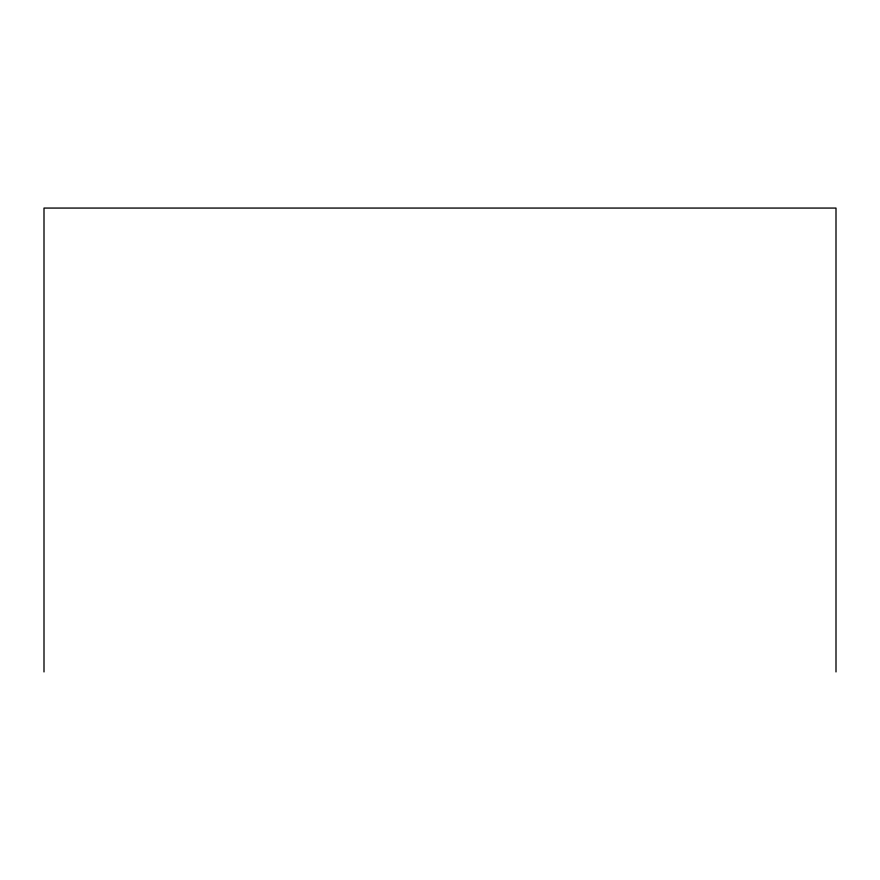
<?xml version="1.0" encoding="UTF-8"?>
<svg xmlns="http://www.w3.org/2000/svg" width="880" height="880" viewBox="0 0 880 880"><rect width="100%" height="100%" fill="white"/><g stroke="black" fill="none" stroke-linecap="round" stroke-linejoin="round"><path stroke-width="1.32" d="M836 671.935L836 208.065L44 208.065L44 671.935"/></g></svg>
